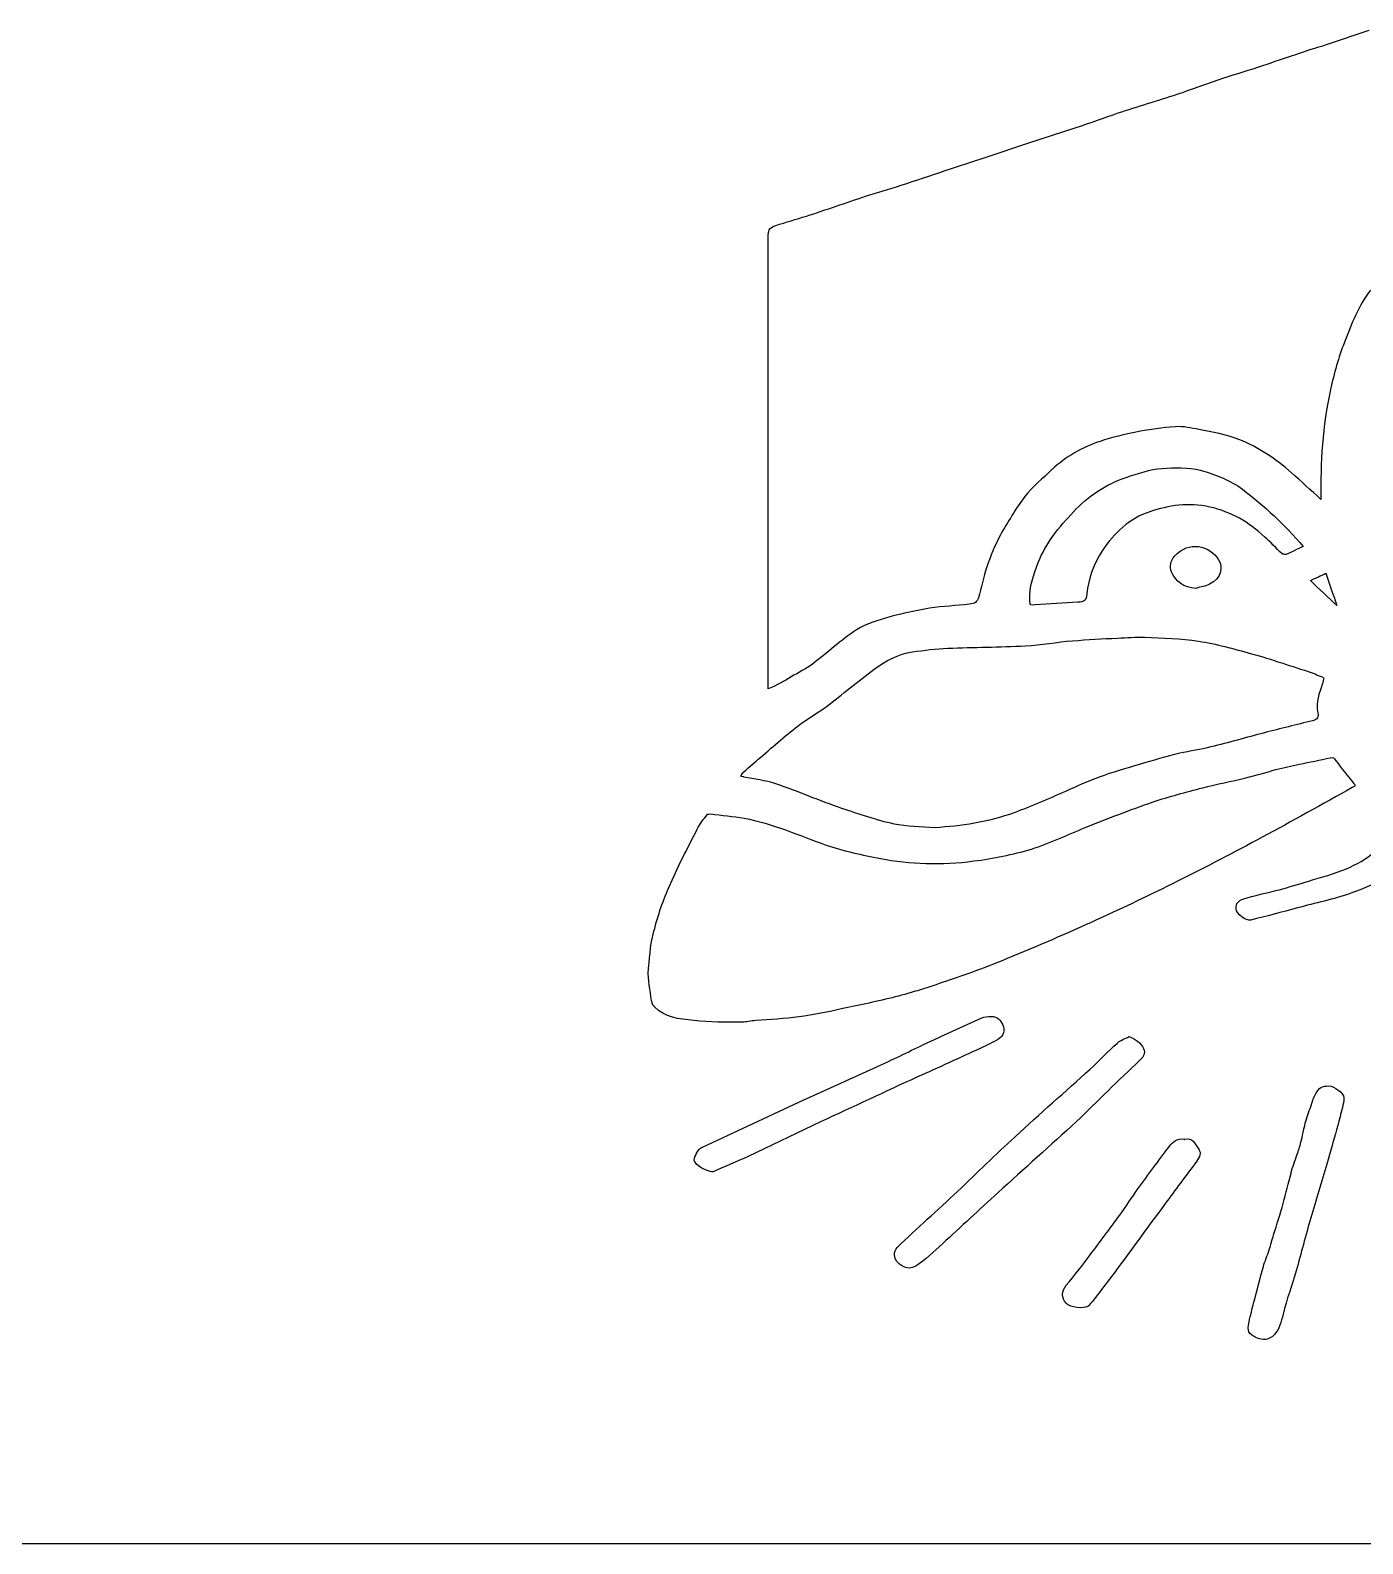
# Model space of a CAD drawing. Header units: millimetres. Extents: x -118 to 119, y -70 to 71.
# Drawn here: x -28.28 to -1.54, y -69.88 to -39.49 of the extents above; entities that cross this region are included whole.
import ezdxf

# ---------------------------------------------------------------- set-up
doc = ezdxf.new("R2010")
doc.units = ezdxf.units.MM
doc.layers.add('CUTOUTS', color=1, linetype='CONTINUOUS')
doc.layers.add('PERIMETER', color=5, linetype='CONTINUOUS')

msp = doc.modelspace()

# ---------------------------------------------------------------- linework, layer by layer
at = {"layer": 'CUTOUTS'}
for p, q in [((-2.265, -39.78), (-1.407, -39.494)), ((-8.241, -41.756), (-7.289, -41.447)), ((-9.099, -42.042), (-8.241, -41.756)), ((-13.47, -52.716), (-13.47, -43.606)), ((-14.793, -61.916), (-12.959, -61.059)), ((-12.422, -61.412), (-13.874, -62.103)), ((-2.186, -62), (-2.257, -62.261))]:
    msp.add_line(p, q, dxfattribs=at)
for points, knots in [([(-2.883, -39.978), (-2.883, -39.978), (-2.883, -39.978), (-2.883, -39.978), (-2.678, -39.907), (-2.472, -39.844), (-2.265, -39.78), (-2.265, -39.78), (-2.265, -39.78), (-2.265, -39.78)], [-1.000849, -1.000849, -1.000849, -1.000849, -1, -1, -1, 0, 0, 0, 0.000898, 0.000898, 0.000898, 0.000898]), ([(-3.543, -40.201), (-3.319, -40.129), (-3.105, -40.049), (-2.884, -39.978), (-2.884, -39.978), (-2.884, -39.978), (-2.883, -39.978)], [-1, -1, -1, -1, 0, 0, 0, 0.000794, 0.000794, 0.000794, 0.000794]), ([(-5.265, -40.78), (-5.265, -40.78), (-5.265, -40.78), (-5.265, -40.78), (-4.953, -40.676), (-4.652, -40.557), (-4.344, -40.455)], [-1.000157, -1.000157, -1.000157, -1.000157, -1, -1, -1, 0, 0, 0, 0]), ([(-6.447, -41.153), (-6.059, -41.026), (-5.655, -40.907), (-5.265, -40.78), (-5.265, -40.78), (-5.265, -40.78), (-5.265, -40.78)], [-0.9994004, -0.9994004, -0.9994004, -0.9994004, 0, 0, 0, 0.000125, 0.000125, 0.000125, 0.000125]), ([(-7.289, -41.447), (-7.289, -41.447), (-7.289, -41.447), (-7.289, -41.447), (-7.002, -41.351), (-6.724, -41.248), (-6.447, -41.153)], [-1.000208, -1.000208, -1.000208, -1.000208, -1, -1, -1, 0, 0, 0, 0]), ([(-9.917, -42.312), (-9.646, -42.225), (-9.368, -42.129), (-9.099, -42.042), (-9.099, -42.042), (-9.099, -42.042), (-9.099, -42.042)], [-1, -1, -1, -1, 0, 0, 0, 0.00026, 0.00026, 0.00026, 0.00026]), ([(-12.703, -43.225), (-12.703, -43.225), (-12.703, -43.225), (-12.703, -43.225), (-12.305, -43.098), (-11.916, -42.955), (-11.52, -42.828), (-11.52, -42.828), (-11.52, -42.828), (-11.52, -42.828)], [-1.000224, -1.000224, -1.000224, -1.000224, -1, -1, -1, 0, 0, 0, 0.000241, 0.000241, 0.000241, 0.000241]), ([(-11.52, -42.828), (-11.52, -42.828), (-11.52, -42.828), (-11.52, -42.828), (-11.283, -42.749), (-11.045, -42.686), (-10.805, -42.606)], [-1.0004, -1.0004, -1.0004, -1.0004, -1, -1, -1, 0, 0, 0, 0]), ([(-13.321, -43.415), (-13.117, -43.344), (-12.911, -43.289), (-12.703, -43.225), (-12.703, -43.225), (-12.703, -43.225), (-12.703, -43.225)], [-1, -1, -1, -1, 0, 0, 0, 0.000433, 0.000433, 0.000433, 0.000433]), ([(-1.383, -44.711), (-1.627, -45.028), (-1.763, -45.398), (-1.906, -45.754), (-1.906, -45.754), (-1.906, -45.755), (-1.906, -45.755)], [-0.999758, -0.999758, -0.999758, -0.999758, 0, 0, 0, 0.000289, 0.000289, 0.000289, 0.000289]), ([(-1.906, -45.755), (-1.906, -45.755), (-1.906, -45.755), (-1.906, -45.755), (-2.026, -46.067), (-2.114, -46.379), (-2.186, -46.707), (-2.186, -46.707), (-2.186, -46.707), (-2.186, -46.707)], [-1.000335, -1.000335, -1.000335, -1.000335, -1, -1, -1, 0, 0, 0, 0.000106, 0.000106, 0.000106, 0.000106]), ([(-2.186, -46.707), (-2.186, -46.707), (-2.186, -46.707), (-2.186, -46.707), (-2.344, -47.441), (-2.393, -48.174), (-2.378, -48.913)], [-1.000047, -1.000047, -1.000047, -1.000047, -1, -1, -1, -0.0124832, -0.0124832, -0.0124832, -0.0124832]), ([(-6.06, -47.557), (-6.316, -47.605), (-6.564, -47.669), (-6.812, -47.749), (-6.812, -47.749), (-6.812, -47.749), (-6.812, -47.749)], [-0.9996266, -0.9996266, -0.9996266, -0.9996266, 0, 0, 0, 0.0003129, 0.0003129, 0.0003129, 0.0003129]), ([(-5.299, -47.453), (-5.299, -47.453), (-5.299, -47.453), (-5.3, -47.453), (-5.557, -47.469), (-5.813, -47.51), (-6.06, -47.557)], [-1.000322, -1.000322, -1.000322, -1.000322, -1, -1, -1, 0, 0, 0, 0]), ([(-4.826, -47.51), (-4.977, -47.478), (-5.139, -47.445), (-5.299, -47.453), (-5.299, -47.453), (-5.299, -47.453), (-5.299, -47.453)], [-1, -1, -1, -1, 0, 0, 0, 0.000542, 0.000542, 0.000542, 0.000542]), ([(-6.812, -47.749), (-6.812, -47.749), (-6.812, -47.749), (-6.812, -47.75), (-7.176, -47.871), (-7.5, -48.057), (-7.775, -48.316), (-7.776, -48.316), (-7.776, -48.316), (-7.776, -48.316)], [-1.000215, -1.000215, -1.000215, -1.000215, -1, -1, -1, 0, 0, 0, 0.000182, 0.000182, 0.000182, 0.000182]), ([(-7.776, -48.316), (-7.776, -48.316), (-7.776, -48.316), (-7.776, -48.316), (-7.956, -48.489), (-8.164, -48.648), (-8.321, -48.854), (-8.321, -48.854), (-8.321, -48.854), (-8.321, -48.854)], [-1.000266, -1.000266, -1.000266, -1.000266, -1, -1, -1, 0, 0, 0, 0.000386, 0.000386, 0.000386, 0.000386]), ([(-8.321, -48.854), (-8.321, -48.854), (-8.321, -48.855), (-8.321, -48.855), (-8.506, -49.103), (-8.665, -49.367), (-8.817, -49.638), (-8.817, -49.638), (-8.817, -49.638), (-8.817, -49.639)], [-1.000314, -1.000314, -1.000314, -1.000314, -1, -1, -1, 0, 0, 0, 0.000811, 0.000811, 0.000811, 0.000811]), ([(-5.812, -49.162), (-6.222, -49.294), (-6.533, -49.589), (-6.767, -49.944), (-6.767, -49.944), (-6.767, -49.944), (-6.767, -49.944)], [-1, -1, -1, -1, 0, 0, 0, 0.00004, 0.00004, 0.00004, 0.00004]), ([(-8.817, -49.639), (-8.817, -49.639), (-8.817, -49.639), (-8.817, -49.639), (-8.922, -49.84), (-9.01, -50.049), (-9.082, -50.266)], [-1.001121, -1.001121, -1.001121, -1.001121, -1, -1, -1, 0, 0, 0, 0]), ([(-5.314, -50.052), (-5.041, -49.735), (-4.608, -49.834), (-4.434, -50.125), (-4.434, -50.125), (-4.434, -50.125), (-4.434, -50.125)], [-1, -1, -1, -1, 0, 0, 0, 0.000818, 0.000818, 0.000818, 0.000818]), ([(-6.767, -49.944), (-6.767, -49.944), (-6.767, -49.944), (-6.767, -49.944), (-6.938, -50.205), (-7.044, -50.498), (-7.077, -50.808)], [-1.000055, -1.000055, -1.000055, -1.000055, -1, -1, -1, 0, 0, 0, 0]), ([(-4.434, -50.125), (-4.33, -50.292), (-4.387, -50.501), (-4.613, -50.618), (-4.613, -50.618), (-4.613, -50.618), (-4.613, -50.618)], [-1, -1, -1, -1, 0, 0, 0, 0.000689, 0.000689, 0.000689, 0.000689]), ([(-4.613, -50.618), (-4.614, -50.618), (-4.614, -50.618), (-4.614, -50.618), (-4.685, -50.657), (-4.789, -50.667), (-4.89, -50.699)], [-1.0019172, -1.0019172, -1.0019172, -1.0019172, -1, -1, -1, -0.0305259, -0.0305259, -0.0305259, -0.0305259]), ([(-9.431, -51.018), (-9.698, -51.049), (-9.968, -51.057), (-10.233, -51.097), (-10.233, -51.097), (-10.234, -51.097), (-10.234, -51.097)], [-0.9985207, -0.9985207, -0.9985207, -0.9985207, 0, 0, 0, 0.0007643, 0.0007643, 0.0007643, 0.0007643]), ([(-9.312, -50.98), (-9.312, -50.98), (-9.312, -50.98), (-9.312, -50.981), (-9.337, -51), (-9.383, -51.01), (-9.431, -51.018)], [-1.0051223, -1.0051223, -1.0051223, -1.0051223, -1, -1, -1, -0.0082026, -0.0082026, -0.0082026, -0.0082026]), ([(-9.249, -50.892), (-9.262, -50.923), (-9.293, -50.966), (-9.311, -50.98), (-9.311, -50.98), (-9.311, -50.98), (-9.312, -50.98)], [-0.9728362, -0.9728362, -0.9728362, -0.9728362, 0, 0, 0, 0.0065599, 0.0065599, 0.0065599, 0.0065599]), ([(-8.111, -51.033), (-8.215, -51.04), (-8.212, -51.053), (-8.222, -50.955), (-8.222, -50.95), (-8.223, -50.944), (-8.223, -50.937)], [-0.9971727, -0.9971727, -0.9971727, -0.9971727, -0.0548621, -0.0548621, -0.0548621, -0.0009858, -0.0009858, -0.0009858, -0.0009858]), ([(-7.26, -50.978), (-7.26, -50.978), (-7.26, -50.978), (-7.26, -50.978), (-7.546, -50.993), (-7.832, -51.009), (-8.111, -51.033)], [-1.000085, -1.000085, -1.000085, -1.000085, -1, -1, -1, 0, 0, 0, 0]), ([(-7.077, -50.808), (-7.091, -50.946), (-7.12, -50.97), (-7.26, -50.978), (-7.26, -50.978), (-7.26, -50.978), (-7.26, -50.978)], [-1, -1, -1, -1, 0, 0, 0, 0.000161, 0.000161, 0.000161, 0.000161]), ([(-11.033, -51.273), (-11.033, -51.273), (-11.033, -51.273), (-11.033, -51.273), (-11.255, -51.336), (-11.498, -51.4), (-11.698, -51.534)], [-1.000434, -1.000434, -1.000434, -1.000434, -1, -1, -1, 0, 0, 0, 0]), ([(-10.234, -51.097), (-10.234, -51.097), (-10.234, -51.097), (-10.234, -51.097), (-10.505, -51.145), (-10.769, -51.201), (-11.033, -51.273), (-11.033, -51.273), (-11.033, -51.273), (-11.033, -51.273)], [-1.000739, -1.000739, -1.000739, -1.000739, -1, -1, -1, 0, 0, 0, 0.00037, 0.00037, 0.00037, 0.00037]), ([(-11.698, -51.534), (-12.013, -51.735), (-12.291, -51.998), (-12.581, -52.218), (-12.582, -52.218), (-12.582, -52.218), (-12.582, -52.218)], [-0.9991997, -0.9991997, -0.9991997, -0.9991997, 0, 0, 0, 0.0001139, 0.0001139, 0.0001139, 0.0001139]), ([(-10.575, -51.974), (-10.338, -51.942), (-10.101, -51.911), (-9.867, -51.903), (-9.867, -51.903), (-9.867, -51.903), (-9.866, -51.903)], [-0.9990127, -0.9990127, -0.9990127, -0.9990127, 0, 0, 0, 0.0004232, 0.0004232, 0.0004232, 0.0004232]), ([(-9.866, -51.903), (-9.866, -51.903), (-9.866, -51.903), (-9.866, -51.903), (-9.344, -51.879), (-8.828, -51.879), (-8.31, -51.855), (-8.31, -51.855), (-8.31, -51.855), (-8.31, -51.855)], [-1.000192, -1.000192, -1.000192, -1.000192, -1, -1, -1, 0, 0, 0, 0.000062, 0.000062, 0.000062, 0.000062]), ([(-8.31, -51.855), (-8.31, -51.855), (-8.31, -51.855), (-8.31, -51.855), (-7.988, -51.839), (-7.678, -51.776), (-7.364, -51.752), (-7.364, -51.752), (-7.364, -51.752), (-7.364, -51.752)], [-1.000101, -1.000101, -1.000101, -1.000101, -1, -1, -1, 0, 0, 0, 0.000103, 0.000103, 0.000103, 0.000103]), ([(-7.364, -51.752), (-7.364, -51.752), (-7.364, -51.752), (-7.364, -51.752), (-7.063, -51.728), (-6.762, -51.712), (-6.461, -51.697)], [-1.000108, -1.000108, -1.000108, -1.000108, -1, -1, -1, 0, 0, 0, 0]), ([(-4.836, -51.76), (-4.482, -51.815), (-4.127, -51.909), (-3.77, -52.012), (-3.77, -52.012), (-3.77, -52.012), (-3.77, -52.012)], [-1, -1, -1, -1, 0, 0, 0, 0.000299, 0.000299, 0.000299, 0.000299]), ([(-12.582, -52.218), (-12.582, -52.218), (-12.582, -52.218), (-12.582, -52.218), (-12.711, -52.317), (-12.86, -52.388), (-13.013, -52.476), (-13.013, -52.477), (-13.013, -52.477), (-13.013, -52.477)], [-1.000247, -1.000247, -1.000247, -1.000247, -1, -1, -1, 0, 0, 0, 0.000747, 0.000747, 0.000747, 0.000747]), ([(-3.77, -52.012), (-3.77, -52.012), (-3.77, -52.012), (-3.77, -52.012), (-3.367, -52.123), (-2.963, -52.265), (-2.557, -52.393)], [-1.000264, -1.000264, -1.000264, -1.000264, -1, -1, -1, 0, 0, 0, 0]), ([(-13.013, -52.477), (-13.013, -52.477), (-13.013, -52.477), (-13.014, -52.477), (-13.154, -52.561), (-13.298, -52.644), (-13.47, -52.716)], [-1.0007031, -1.0007031, -1.0007031, -1.0007031, -1, -1, -1, -0.1143967, -0.1143967, -0.1143967, -0.1143967]), ([(-12.307, -53.076), (-12.307, -53.076), (-12.307, -53.076), (-12.307, -53.076), (-11.98, -52.828), (-11.67, -52.566), (-11.346, -52.322)], [-1.000222, -1.000222, -1.000222, -1.000222, -1, -1, -1, 0, 0, 0, 0]), ([(-2.557, -52.393), (-2.516, -52.407), (-2.478, -52.429), (-2.434, -52.447), (-2.433, -52.447), (-2.433, -52.447), (-2.433, -52.447)], [-0.993208, -0.993208, -0.993208, -0.993208, 0, 0, 0, 0.0061862, 0.0061862, 0.0061862, 0.0061862]), ([(-2.433, -52.447), (-2.433, -52.448), (-2.432, -52.448), (-2.432, -52.448), (-2.329, -52.485), (-2.323, -52.487), (-2.322, -52.509), (-2.322, -52.523), (-2.333, -52.565), (-2.352, -52.632)], [-1.0014231, -1.0014231, -1.0014231, -1.0014231, -1, -1, -1, -0.3988186, -0.3988186, -0.3988186, -0.0020858, -0.0020858, -0.0020858, -0.0020858]), ([(-2.352, -52.632), (-2.406, -52.795), (-2.492, -52.981), (-2.44, -53.198), (-2.44, -53.198), (-2.44, -53.198), (-2.44, -53.198)], [-0.9979116, -0.9979116, -0.9979116, -0.9979116, 0, 0, 0, 0.0003852, 0.0003852, 0.0003852, 0.0003852]), ([(-12.87, -53.457), (-12.691, -53.324), (-12.493, -53.213), (-12.307, -53.076), (-12.307, -53.076), (-12.307, -53.076), (-12.307, -53.076)], [-0.9992327, -0.9992327, -0.9992327, -0.9992327, 0, 0, 0, 0.0003995, 0.0003995, 0.0003995, 0.0003995]), ([(-2.546, -53.36), (-2.873, -53.432), (-3.19, -53.519), (-3.514, -53.598), (-3.515, -53.598), (-3.515, -53.598), (-3.515, -53.598)], [-0.9992486, -0.9992486, -0.9992486, -0.9992486, 0, 0, 0, 0.0005317, 0.0005317, 0.0005317, 0.0005317]), ([(-2.44, -53.198), (-2.44, -53.198), (-2.44, -53.199), (-2.44, -53.199), (-2.421, -53.273), (-2.44, -53.333), (-2.546, -53.36)], [-1.0008008, -1.0008008, -1.0008008, -1.0008008, -1, -1, -1, -0.0020964, -0.0020964, -0.0020964, -0.0020964]), ([(-3.515, -53.598), (-3.515, -53.598), (-3.515, -53.599), (-3.515, -53.599), (-3.873, -53.694), (-4.23, -53.797), (-4.586, -53.884), (-4.586, -53.884), (-4.586, -53.884), (-4.587, -53.884)], [-1.000482, -1.000482, -1.000482, -1.000482, -1, -1, -1, 0, 0, 0, 0.000527, 0.000527, 0.000527, 0.000527]), ([(-5.213, -54.011), (-5.213, -54.011), (-5.213, -54.011), (-5.213, -54.011), (-5.485, -54.075), (-5.747, -54.155), (-6.017, -54.234)], [-1.000129, -1.000129, -1.000129, -1.000129, -1, -1, -1, 0, 0, 0, 0]), ([(-4.587, -53.884), (-4.587, -53.884), (-4.587, -53.884), (-4.587, -53.884), (-4.789, -53.939), (-5.002, -53.962), (-5.212, -54.011), (-5.212, -54.011), (-5.212, -54.011), (-5.213, -54.011)], [-1.000907, -1.000907, -1.000907, -1.000907, -1, -1, -1, 0, 0, 0, 0.000169, 0.000169, 0.000169, 0.000169]), ([(-2.19, -54.101), (-2.124, -54.088), (-2.119, -54.094), (-2.076, -54.159), (-2.076, -54.159), (-2.076, -54.159), (-2.076, -54.159)], [-0.996552, -0.996552, -0.996552, -0.996552, 0, 0, 0, 0.0011688, 0.0011688, 0.0011688, 0.0011688]), ([(-2.076, -54.159), (-2.076, -54.159), (-2.075, -54.159), (-2.075, -54.159), (-1.97, -54.313), (-1.85, -54.457), (-1.731, -54.6), (-1.731, -54.6), (-1.731, -54.6), (-1.731, -54.6)], [-1.000549, -1.000549, -1.000549, -1.000549, -1, -1, -1, 0, 0, 0, 0.001707, 0.001707, 0.001707, 0.001707]), ([(-13.964, -54.486), (-13.965, -54.486), (-13.965, -54.486), (-13.966, -54.486), (-14.004, -54.481), (-14.017, -54.471), (-14.018, -54.469)], [-1.0035085, -1.0035085, -1.0035085, -1.0035085, -1, -1, -1, -0.6243703, -0.6243703, -0.6243703, -0.6243703]), ([(-13.322, -54.623), (-13.322, -54.623), (-13.322, -54.623), (-13.322, -54.623), (-13.534, -54.558), (-13.75, -54.526), (-13.963, -54.487), (-13.963, -54.487), (-13.964, -54.487), (-13.964, -54.486)], [-1.001104, -1.001104, -1.001104, -1.001104, -1, -1, -1, 0, 0, 0, 0.001934, 0.001934, 0.001934, 0.001934]), ([(-11.995, -55.116), (-11.995, -55.116), (-11.995, -55.116), (-11.995, -55.116), (-12.437, -54.966), (-12.874, -54.775), (-13.321, -54.623), (-13.321, -54.623), (-13.322, -54.623), (-13.322, -54.623)], [-1.000026, -1.000026, -1.000026, -1.000026, -1, -1, -1, 0, 0, 0, 0.000508, 0.000508, 0.000508, 0.000508]), ([(-6.829, -54.489), (-7.064, -54.57), (-7.279, -54.681), (-7.506, -54.775), (-7.506, -54.776), (-7.507, -54.776), (-7.507, -54.776)], [-1, -1, -1, -1, 0, 0, 0, 0.000794, 0.000794, 0.000794, 0.000794]), ([(-4.752, -54.703), (-4.751, -54.703), (-4.751, -54.703), (-4.751, -54.703), (-4.469, -54.625), (-4.176, -54.577), (-3.887, -54.505)], [-1.000416, -1.000416, -1.000416, -1.000416, -1, -1, -1, 0, 0, 0, 0]), ([(-1.731, -54.6), (-1.73, -54.601), (-1.73, -54.601), (-1.73, -54.601), (-1.671, -54.666), (-1.689, -54.665), (-1.749, -54.699)], [-1.002972, -1.002972, -1.002972, -1.002972, -1, -1, -1, 0, 0, 0, 0]), ([(-7.507, -54.776), (-7.507, -54.776), (-7.507, -54.776), (-7.507, -54.776), (-7.849, -54.927), (-8.189, -55.077), (-8.536, -55.203), (-8.536, -55.203), (-8.536, -55.203), (-8.536, -55.203)], [-1.00053, -1.00053, -1.00053, -1.00053, -1, -1, -1, 0, 0, 0, 0.000224, 0.000224, 0.000224, 0.000224]), ([(-7.111, -55.503), (-7.111, -55.503), (-7.111, -55.503), (-7.111, -55.503), (-6.659, -55.321), (-6.208, -55.146), (-5.748, -54.988)], [-1.000052, -1.000052, -1.000052, -1.000052, -1, -1, -1, 0, 0, 0, 0]), ([(-5.748, -54.988), (-5.426, -54.878), (-5.085, -54.791), (-4.752, -54.703), (-4.752, -54.703), (-4.752, -54.703), (-4.752, -54.703)], [-0.999853, -0.999853, -0.999853, -0.999853, 0, 0, 0, 0.000358, 0.000358, 0.000358, 0.000358]), ([(-14.896, -55.535), (-14.896, -55.535), (-14.896, -55.535), (-14.896, -55.535), (-14.843, -55.429), (-14.766, -55.329), (-14.688, -55.235)], [-1.000545, -1.000545, -1.000545, -1.000545, -1, -1, -1, -0.000217, -0.000217, -0.000217, -0.000217]), ([(-14.626, -55.229), (-14.404, -55.253), (-14.176, -55.276), (-13.957, -55.315), (-13.957, -55.315), (-13.957, -55.315), (-13.957, -55.315)], [-0.996012, -0.996012, -0.996012, -0.996012, 0, 0, 0, 0.0000175, 0.0000175, 0.0000175, 0.0000175]), ([(-10.945, -55.432), (-11.299, -55.353), (-11.646, -55.235), (-11.995, -55.116), (-11.995, -55.116), (-11.995, -55.116), (-11.995, -55.116)], [-1, -1, -1, -1, 0, 0, 0, 0.000033, 0.000033, 0.000033, 0.000033]), ([(-8.536, -55.203), (-8.536, -55.203), (-8.537, -55.203), (-8.537, -55.203), (-8.787, -55.297), (-9.062, -55.368), (-9.329, -55.415), (-9.33, -55.415), (-9.33, -55.415), (-9.33, -55.415)], [-1.000307, -1.000307, -1.000307, -1.000307, -1, -1, -1, 0, 0, 0, 0.000863, 0.000863, 0.000863, 0.000863]), ([(-15.466, -56.707), (-15.466, -56.707), (-15.466, -56.706), (-15.466, -56.706), (-15.3, -56.312), (-15.095, -55.924), (-14.896, -55.535), (-14.896, -55.535), (-14.896, -55.535), (-14.896, -55.535)], [-1.000446, -1.000446, -1.000446, -1.000446, -1, -1, -1, 0, 0, 0, 0.000155, 0.000155, 0.000155, 0.000155]), ([(-13.957, -55.315), (-13.957, -55.315), (-13.957, -55.315), (-13.957, -55.315), (-13.386, -55.417), (-12.857, -55.662), (-12.306, -55.853), (-12.306, -55.853), (-12.306, -55.853), (-12.306, -55.853)], [-1.000007, -1.000007, -1.000007, -1.000007, -1, -1, -1, 0, 0, 0, 0.000089, 0.000089, 0.000089, 0.000089]), ([(-9.33, -55.415), (-9.33, -55.416), (-9.331, -55.416), (-9.331, -55.416), (-9.593, -55.47), (-9.867, -55.478), (-10.116, -55.51)], [-1.0008581, -1.0008581, -1.0008581, -1.0008581, -1, -1, -1, -0.0068854, -0.0068854, -0.0068854, -0.0068854]), ([(-8.187, -55.933), (-8.187, -55.933), (-8.187, -55.933), (-8.187, -55.933), (-7.816, -55.82), (-7.466, -55.645), (-7.111, -55.503), (-7.111, -55.503), (-7.111, -55.503), (-7.111, -55.503)], [-1.00013, -1.00013, -1.00013, -1.00013, -1, -1, -1, 0, 0, 0, 0.000065, 0.000065, 0.000065, 0.000065]), ([(-12.306, -55.853), (-12.306, -55.853), (-12.306, -55.853), (-12.306, -55.853), (-11.953, -55.974), (-11.585, -56.053), (-11.219, -56.125), (-11.219, -56.125), (-11.219, -56.125), (-11.219, -56.125)], [-1.00014, -1.00014, -1.00014, -1.00014, -1, -1, -1, 0, 0, 0, 0.00014, 0.00014, 0.00014, 0.00014]), ([(-11.219, -56.125), (-11.219, -56.125), (-11.219, -56.125), (-11.219, -56.125), (-10.923, -56.181), (-10.611, -56.213), (-10.306, -56.221), (-10.306, -56.221), (-10.306, -56.221), (-10.306, -56.221)], [-1.000174, -1.000174, -1.000174, -1.000174, -1, -1, -1, 0, 0, 0, 0.000036, 0.000036, 0.000036, 0.000036]), ([(-10.306, -56.221), (-10.306, -56.221), (-10.306, -56.221), (-10.306, -56.221), (-9.987, -56.229), (-9.667, -56.221), (-9.346, -56.173)], [-1.0000346, -1.0000346, -1.0000346, -1.0000346, -1, -1, -1, -0.0006943, -0.0006943, -0.0006943, -0.0006943]), ([(-9.346, -56.173), (-8.954, -56.125), (-8.563, -56.045), (-8.187, -55.933), (-8.187, -55.933), (-8.187, -55.933), (-8.187, -55.933)], [-0.9994295, -0.9994295, -0.9994295, -0.9994295, 0, 0, 0, 0.0001271, 0.0001271, 0.0001271, 0.0001271]), ([(-1.863, -56.328), (-1.863, -56.328), (-1.863, -56.328), (-1.862, -56.328), (-1.672, -56.24), (-1.459, -56.144), (-1.307, -55.983)], [-1.0013, -1.0013, -1.0013, -1.0013, -1, -1, -1, 0, 0, 0, 0]), ([(-2.622, -56.576), (-2.37, -56.497), (-2.115, -56.433), (-1.864, -56.328), (-1.864, -56.328), (-1.863, -56.328), (-1.863, -56.328)], [-0.99957, -0.99957, -0.99957, -0.99957, 0, 0, 0, 0.001021, 0.001021, 0.001021, 0.001021]), ([(-15.781, -57.644), (-15.781, -57.644), (-15.781, -57.644), (-15.781, -57.644), (-15.702, -57.328), (-15.6, -57.005), (-15.466, -56.707), (-15.466, -56.707), (-15.466, -56.707), (-15.466, -56.707)], [-1.000193, -1.000193, -1.000193, -1.000193, -1, -1, -1, 0, 0, 0, 0.000581, 0.000581, 0.000581, 0.000581]), ([(-5.255, -56.579), (-5.795, -56.848), (-6.334, -57.11), (-6.881, -57.356), (-6.881, -57.356), (-6.881, -57.356), (-6.881, -57.356)], [-1, -1, -1, -1, 0, 0, 0, 0.000047, 0.000047, 0.000047, 0.000047]), ([(-3.947, -56.941), (-3.713, -56.863), (-3.468, -56.815), (-3.22, -56.751), (-3.22, -56.751), (-3.22, -56.751), (-3.22, -56.751)], [-1, -1, -1, -1, 0, 0, 0, 0.000671, 0.000671, 0.000671, 0.000671]), ([(-3.22, -56.751), (-3.22, -56.751), (-3.219, -56.751), (-3.219, -56.751), (-3.021, -56.695), (-2.822, -56.64), (-2.622, -56.576)], [-1.000827, -1.000827, -1.000827, -1.000827, -1, -1, -1, 0, 0, 0, 0]), ([(-1.78, -56.822), (-2.126, -56.94), (-2.49, -57.019), (-2.849, -57.115), (-2.849, -57.115), (-2.849, -57.115), (-2.849, -57.115)], [-1, -1, -1, -1, 0, 0, 0, 0.000175, 0.000175, 0.000175, 0.000175]), ([(-4.08, -57.128), (-4.08, -57.127), (-4.08, -57.126), (-4.08, -57.125), (-4.093, -57.023), (-4.027, -56.968), (-3.947, -56.941)], [-1.008106, -1.008106, -1.008106, -1.008106, -1, -1, -1, 0, 0, 0, 0]), ([(-2.849, -57.115), (-2.849, -57.115), (-2.849, -57.115), (-2.849, -57.115), (-3.166, -57.202), (-3.475, -57.281), (-3.785, -57.361), (-3.785, -57.361), (-3.785, -57.361), (-3.785, -57.361)], [-1.000197, -1.000197, -1.000197, -1.000197, -1, -1, -1, 0, 0, 0, 0.00052, 0.00052, 0.00052, 0.00052]), ([(-6.881, -57.356), (-6.881, -57.356), (-6.881, -57.356), (-6.881, -57.356), (-7.476, -57.626), (-8.07, -57.887), (-8.673, -58.133), (-8.673, -58.133), (-8.673, -58.133), (-8.673, -58.133)], [-1.000043, -1.000043, -1.000043, -1.000043, -1, -1, -1, 0, 0, 0, 0.000166, 0.000166, 0.000166, 0.000166]), ([(-3.785, -57.361), (-3.786, -57.361), (-3.786, -57.361), (-3.786, -57.361), (-3.881, -57.388), (-4.08, -57.235), (-4.08, -57.131), (-4.08, -57.13), (-4.08, -57.129), (-4.08, -57.128)], [-1.001121, -1.001121, -1.001121, -1.001121, -1, -1, -1, 0, 0, 0, 0.00688, 0.00688, 0.00688, 0.00688]), ([(-15.882, -58.434), (-15.851, -58.14), (-15.842, -57.881), (-15.781, -57.644), (-15.781, -57.644), (-15.781, -57.644), (-15.781, -57.644)], [-0.9947929, -0.9947929, -0.9947929, -0.9947929, 0, 0, 0, 0.0002483, 0.0002483, 0.0002483, 0.0002483]), ([(-8.673, -58.133), (-8.673, -58.133), (-8.673, -58.133), (-8.673, -58.133), (-9.084, -58.307), (-9.496, -58.449), (-9.916, -58.592), (-9.916, -58.592), (-9.917, -58.592), (-9.917, -58.592)], [-1.000241, -1.000241, -1.000241, -1.000241, -1, -1, -1, 0, 0, 0, 0.000293, 0.000293, 0.000293, 0.000293]), ([(-9.917, -58.592), (-9.917, -58.592), (-9.917, -58.592), (-9.917, -58.592), (-10.249, -58.711), (-10.581, -58.814), (-10.921, -58.901)], [-1.000368, -1.000368, -1.000368, -1.000368, -1, -1, -1, 0, 0, 0, 0]), ([(-10.921, -58.901), (-11.269, -58.988), (-11.625, -59.067), (-11.974, -59.138), (-11.974, -59.138), (-11.974, -59.138), (-11.974, -59.138)], [-0.999746, -0.999746, -0.999746, -0.999746, 0, 0, 0, 0.000261, 0.000261, 0.000261, 0.000261]), ([(-15.757, -59.093), (-15.759, -59.092), (-15.76, -59.091), (-15.762, -59.09), (-15.772, -59.083), (-15.793, -59.057), (-15.797, -59.047)], [-1.0678212, -1.0678212, -1.0678212, -1.0678212, -1, -1, -1, -0.0782167, -0.0782167, -0.0782167, -0.0782167]), ([(-14.967, -59.376), (-14.967, -59.376), (-14.967, -59.376), (-14.967, -59.376), (-15.262, -59.344), (-15.545, -59.32), (-15.753, -59.098), (-15.755, -59.096), (-15.756, -59.095), (-15.757, -59.093)], [-1.000385, -1.000385, -1.000385, -1.000385, -1, -1, -1, 0, 0, 0, 0.005959, 0.005959, 0.005959, 0.005959]), ([(-11.974, -59.138), (-11.974, -59.138), (-11.974, -59.138), (-11.975, -59.138), (-12.268, -59.202), (-12.561, -59.265), (-12.859, -59.304), (-12.86, -59.304), (-12.86, -59.304), (-12.86, -59.304)], [-1.00031, -1.00031, -1.00031, -1.00031, -1, -1, -1, 0, 0, 0, 0.000197, 0.000197, 0.000197, 0.000197]), ([(-13.996, -59.407), (-14.322, -59.407), (-14.646, -59.415), (-14.966, -59.376), (-14.966, -59.376), (-14.966, -59.376), (-14.967, -59.376)], [-1, -1, -1, -1, 0, 0, 0, 0.000347, 0.000347, 0.000347, 0.000347]), ([(-12.86, -59.304), (-12.86, -59.304), (-12.86, -59.304), (-12.86, -59.304), (-13.142, -59.344), (-13.435, -59.352), (-13.722, -59.376)], [-1.000207, -1.000207, -1.000207, -1.000207, -1, -1, -1, 0, 0, 0, 0]), ([(-8.994, -59.293), (-8.871, -59.301), (-8.805, -59.363), (-8.763, -59.461), (-8.763, -59.461), (-8.763, -59.461), (-8.763, -59.461)], [-0.9885977, -0.9885977, -0.9885977, -0.9885977, 0, 0, 0, 0.0005172, 0.0005172, 0.0005172, 0.0005172]), ([(-8.763, -59.461), (-8.763, -59.461), (-8.763, -59.461), (-8.763, -59.461), (-8.717, -59.567), (-8.752, -59.69), (-8.838, -59.739), (-8.838, -59.739), (-8.839, -59.74), (-8.839, -59.74)], [-1.000451, -1.000451, -1.000451, -1.000451, -1, -1, -1, 0, 0, 0, 0.004485, 0.004485, 0.004485, 0.004485]), ([(-8.839, -59.74), (-8.84, -59.74), (-8.84, -59.741), (-8.84, -59.741), (-8.954, -59.816), (-9.086, -59.871), (-9.215, -59.936)], [-1.004011, -1.004011, -1.004011, -1.004011, -1, -1, -1, -0.002226, -0.002226, -0.002226, -0.002226]), ([(-7.009, -60.351), (-7.008, -60.351), (-7.008, -60.351), (-7.008, -60.351), (-6.824, -60.175), (-6.65, -59.993), (-6.462, -59.828), (-6.462, -59.828), (-6.461, -59.827), (-6.461, -59.827)], [-1.000915, -1.000915, -1.000915, -1.000915, -1, -1, -1, 0, 0, 0, 0.002192, 0.002192, 0.002192, 0.002192]), ([(-6.461, -59.827), (-6.46, -59.827), (-6.46, -59.826), (-6.46, -59.826), (-6.405, -59.771), (-6.316, -59.746), (-6.226, -59.7)], [-1.0054932, -1.0054932, -1.0054932, -1.0054932, -1, -1, -1, -0.0586978, -0.0586978, -0.0586978, -0.0586978]), ([(-9.215, -59.936), (-9.636, -60.126), (-10.056, -60.325), (-10.476, -60.507), (-10.476, -60.507), (-10.476, -60.507), (-10.476, -60.507)], [-0.9993098, -0.9993098, -0.9993098, -0.9993098, 0, 0, 0, 0.0004455, 0.0004455, 0.0004455, 0.0004455]), ([(-5.938, -59.937), (-5.898, -60.036), (-5.934, -60.102), (-6.013, -60.174), (-6.013, -60.174), (-6.013, -60.174), (-6.013, -60.175)], [-0.9975177, -0.9975177, -0.9975177, -0.9975177, 0, 0, 0, 0.0013435, 0.0013435, 0.0013435, 0.0013435]), ([(-8.517, -61.709), (-8.517, -61.709), (-8.517, -61.709), (-8.517, -61.709), (-8.017, -61.249), (-7.51, -60.804), (-7.009, -60.351), (-7.009, -60.351), (-7.009, -60.351), (-7.009, -60.351)], [-1.000015, -1.000015, -1.000015, -1.000015, -1, -1, -1, 0, 0, 0, 0.000343, 0.000343, 0.000343, 0.000343]), ([(-6.013, -60.175), (-6.013, -60.175), (-6.013, -60.175), (-6.013, -60.175), (-6.442, -60.58), (-6.863, -60.993), (-7.283, -61.405)], [-1.0002689, -1.0002689, -1.0002689, -1.0002689, -1, -1, -1, -0.0005383, -0.0005383, -0.0005383, -0.0005383]), ([(-10.476, -60.507), (-10.476, -60.507), (-10.477, -60.507), (-10.477, -60.507), (-11.128, -60.809), (-11.771, -61.11), (-12.422, -61.412), (-12.422, -61.412), (-12.422, -61.412), (-12.422, -61.412)], [-1.000285, -1.000285, -1.000285, -1.000285, -1, -1, -1, 0, 0, 0, 0.000114, 0.000114, 0.000114, 0.000114]), ([(-2.217, -60.69), (-2.11, -60.69), (-1.924, -60.837), (-1.917, -60.92), (-1.916, -60.925), (-1.917, -60.931), (-1.917, -60.936), (-1.917, -60.936), (-1.917, -60.937), (-1.917, -60.937)], [-1, -1, -1, -1, -0.063131, -0.063131, -0.063131, 0, 0, 0, 0.003356, 0.003356, 0.003356, 0.003356]), ([(-1.917, -60.937), (-1.917, -60.937), (-1.917, -60.938), (-1.917, -60.938), (-1.925, -61.057), (-1.963, -61.181), (-1.995, -61.31), (-1.995, -61.31), (-1.995, -61.31), (-1.995, -61.311)], [-1.003583, -1.003583, -1.003583, -1.003583, -1, -1, -1, 0, 0, 0, 0.000517, 0.000517, 0.000517, 0.000517]), ([(-1.995, -61.311), (-1.995, -61.311), (-1.995, -61.311), (-1.995, -61.311), (-2.05, -61.539), (-2.122, -61.768), (-2.186, -62), (-2.186, -62), (-2.186, -62), (-2.186, -62)], [-1.000286, -1.000286, -1.000286, -1.000286, -1, -1, -1, 0, 0, 0, 0.000102, 0.000102, 0.000102, 0.000102]), ([(-7.283, -61.405), (-7.807, -61.881), (-8.338, -62.357), (-8.862, -62.833), (-8.862, -62.833), (-8.862, -62.833), (-8.862, -62.833)], [-0.9995518, -0.9995518, -0.9995518, -0.9995518, 0, 0, 0, 0.0000373, 0.0000373, 0.0000373, 0.0000373]), ([(-2.779, -61.819), (-2.779, -61.819), (-2.779, -61.819), (-2.779, -61.819), (-2.747, -61.69), (-2.723, -61.563), (-2.692, -61.439)], [-1.0013542, -1.0013542, -1.0013542, -1.0013542, -1, -1, -1, -0.0021528, -0.0021528, -0.0021528, -0.0021528]), ([(-14.957, -62.187), (-14.957, -62.187), (-14.957, -62.186), (-14.957, -62.186), (-14.966, -62.162), (-14.909, -62.003), (-14.833, -61.941), (-14.819, -61.93), (-14.806, -61.921), (-14.794, -61.916), (-14.794, -61.916), (-14.793, -61.916), (-14.793, -61.916)], [-1.000849, -1.000849, -1.000849, -1.000849, -1, -1, -1, -0.156148, -0.156148, -0.156148, 0, 0, 0, 0.002237, 0.002237, 0.002237, 0.002237]), ([(-9.667, -62.803), (-9.667, -62.803), (-9.667, -62.803), (-9.667, -62.803), (-9.286, -62.438), (-8.905, -62.065), (-8.517, -61.709), (-8.517, -61.709), (-8.517, -61.709), (-8.517, -61.709)], [-1.000142, -1.000142, -1.000142, -1.000142, -1, -1, -1, 0, 0, 0, 0.000019, 0.000019, 0.000019, 0.000019]), ([(-6.05, -62.757), (-6.05, -62.757), (-6.05, -62.757), (-6.05, -62.757), (-5.843, -62.471), (-5.637, -62.186), (-5.424, -61.909), (-5.424, -61.909), (-5.424, -61.909), (-5.424, -61.909)], [-1.000078, -1.000078, -1.000078, -1.000078, -1, -1, -1, 0, 0, 0, 0.000033, 0.000033, 0.000033, 0.000033]), ([(-5.424, -61.909), (-5.424, -61.909), (-5.424, -61.909), (-5.424, -61.909), (-5.348, -61.81), (-5.267, -61.733), (-5.132, -61.76), (-5.128, -61.761), (-5.124, -61.762), (-5.12, -61.763)], [-1.000088, -1.000088, -1.000088, -1.000088, -1, -1, -1, 0, 0, 0, 0.023702, 0.023702, 0.023702, 0.023702]), ([(-5.12, -61.763), (-5.117, -61.762), (-5.113, -61.761), (-5.109, -61.76), (-4.955, -61.719), (-4.913, -61.838), (-4.83, -61.961), (-4.83, -61.962), (-4.829, -61.963), (-4.829, -61.963)], [-1.020338, -1.020338, -1.020338, -1.020338, -1, -1, -1, 0, 0, 0, 0.005695, 0.005695, 0.005695, 0.005695]), ([(-4.829, -61.963), (-4.828, -61.964), (-4.828, -61.965), (-4.827, -61.965), (-4.777, -62.027), (-4.81, -62.117), (-4.876, -62.205), (-4.876, -62.205), (-4.876, -62.205), (-4.876, -62.206)], [-1.007224, -1.007224, -1.007224, -1.007224, -1, -1, -1, 0, 0, 0, 0.001029, 0.001029, 0.001029, 0.001029]), ([(-2.86, -62.077), (-2.828, -61.988), (-2.804, -61.908), (-2.78, -61.82), (-2.78, -61.82), (-2.78, -61.819), (-2.779, -61.819)], [-0.9976182, -0.9976182, -0.9976182, -0.9976182, 0, 0, 0, 0.0019588, 0.0019588, 0.0019588, 0.0019588]), ([(-14.579, -62.411), (-14.624, -62.429), (-14.82, -62.353), (-14.909, -62.258), (-14.933, -62.232), (-14.95, -62.206), (-14.957, -62.187), (-14.957, -62.187), (-14.957, -62.187), (-14.957, -62.187)], [-0.996866, -0.996866, -0.996866, -0.996866, -0.2133821, -0.2133821, -0.2133821, 0, 0, 0, 0.0005515, 0.0005515, 0.0005515, 0.0005515]), ([(-4.876, -62.206), (-4.876, -62.206), (-4.876, -62.206), (-4.876, -62.206), (-5.067, -62.467), (-5.265, -62.729), (-5.464, -62.999)], [-1.000378, -1.000378, -1.000378, -1.000378, -1, -1, -1, 0, 0, 0, 0]), ([(-2.978, -62.439), (-2.978, -62.438), (-2.978, -62.438), (-2.978, -62.438), (-2.947, -62.315), (-2.9, -62.198), (-2.86, -62.077)], [-1.001785, -1.001785, -1.001785, -1.001785, -1, -1, -1, -0.001765, -0.001765, -0.001765, -0.001765]), ([(-3.137, -63.05), (-3.081, -62.842), (-3.033, -62.636), (-2.978, -62.439), (-2.978, -62.439), (-2.978, -62.439), (-2.978, -62.439)], [-1, -1, -1, -1, 0, 0, 0, 0.001134, 0.001134, 0.001134, 0.001134]), ([(-10.883, -63.931), (-10.882, -63.931), (-10.882, -63.931), (-10.882, -63.93), (-10.486, -63.55), (-10.073, -63.185), (-9.667, -62.803), (-9.667, -62.803), (-9.667, -62.803), (-9.667, -62.803)], [-1.001065, -1.001065, -1.001065, -1.001065, -1, -1, -1, 0, 0, 0, 0.000135, 0.000135, 0.000135, 0.000135]), ([(-8.862, -62.833), (-8.862, -62.833), (-8.862, -62.833), (-8.862, -62.833), (-9.236, -63.175), (-9.601, -63.516), (-9.974, -63.857)], [-1.000052, -1.000052, -1.000052, -1.000052, -1, -1, -1, 0, 0, 0, 0]), ([(-6.415, -63.281), (-6.415, -63.281), (-6.415, -63.281), (-6.415, -63.281), (-6.287, -63.104), (-6.176, -62.93), (-6.05, -62.757), (-6.05, -62.757), (-6.05, -62.757), (-6.05, -62.757)], [-1.000202, -1.000202, -1.000202, -1.000202, -1, -1, -1, 0, 0, 0, 0.000128, 0.000128, 0.000128, 0.000128]), ([(-7.011, -64.083), (-6.812, -63.821), (-6.613, -63.551), (-6.415, -63.281), (-6.415, -63.281), (-6.415, -63.281), (-6.415, -63.281)], [-1, -1, -1, -1, 0, 0, 0, 0.00013, 0.00013, 0.00013, 0.00013]), ([(-3.415, -63.981), (-3.415, -63.981), (-3.415, -63.981), (-3.415, -63.98), (-3.383, -63.876), (-3.359, -63.78), (-3.328, -63.679)], [-1.003438, -1.003438, -1.003438, -1.003438, -1, -1, -1, 0, 0, 0, 0]), ([(-10.938, -64.08), (-10.938, -64.079), (-10.938, -64.079), (-10.938, -64.078), (-10.943, -64.037), (-10.912, -63.956), (-10.884, -63.933), (-10.884, -63.932), (-10.883, -63.932), (-10.883, -63.931)], [-1.007527, -1.007527, -1.007527, -1.007527, -1, -1, -1, 0, 0, 0, 0.009448, 0.009448, 0.009448, 0.009448]), ([(-10.508, -64.305), (-10.508, -64.305), (-10.508, -64.305), (-10.508, -64.305), (-10.672, -64.417), (-10.924, -64.28), (-10.938, -64.081), (-10.938, -64.081), (-10.938, -64.08), (-10.938, -64.08)], [-1.000319, -1.000319, -1.000319, -1.000319, -1, -1, -1, 0, 0, 0, 0.002018, 0.002018, 0.002018, 0.002018]), ([(-9.974, -63.857), (-10.149, -64.017), (-10.322, -64.181), (-10.507, -64.305), (-10.507, -64.305), (-10.507, -64.305), (-10.508, -64.305)], [-0.999777, -0.999777, -0.999777, -0.999777, 0, 0, 0, 0.000334, 0.000334, 0.000334, 0.000334]), ([(-3.534, -64.313), (-3.503, -64.206), (-3.456, -64.096), (-3.416, -63.982), (-3.416, -63.982), (-3.416, -63.982), (-3.415, -63.981)], [-1, -1, -1, -1, 0, 0, 0, 0.003145, 0.003145, 0.003145, 0.003145]), ([(-6.495, -64.404), (-6.67, -64.634), (-6.852, -64.872), (-7.034, -65.101), (-7.034, -65.101), (-7.034, -65.101), (-7.034, -65.101)], [-1, -1, -1, -1, 0, 0, 0, 0.000129, 0.000129, 0.000129, 0.000129]), ([(-7.034, -65.101), (-7.034, -65.101), (-7.034, -65.102), (-7.034, -65.102), (-7.077, -65.156), (-7.325, -65.162), (-7.45, -65.082), (-7.466, -65.072), (-7.48, -65.061), (-7.492, -65.049)], [-1.000268, -1.000268, -1.000268, -1.000268, -1, -1, -1, -0.113589, -0.113589, -0.113589, 0, 0, 0, 0]), ([(-3.819, -65.427), (-3.818, -65.427), (-3.818, -65.427), (-3.818, -65.427), (-3.795, -65.296), (-3.756, -65.162), (-3.724, -65.033)], [-1.000931, -1.000931, -1.000931, -1.000931, -1, -1, -1, 0, 0, 0, 0]), ([(-3.695, -65.73), (-3.695, -65.73), (-3.695, -65.73), (-3.695, -65.73), (-3.836, -65.663), (-3.857, -65.626), (-3.819, -65.428), (-3.819, -65.428), (-3.819, -65.427), (-3.819, -65.427)], [-1.001062, -1.001062, -1.001062, -1.001062, -1, -1, -1, 0, 0, 0, 0.000607, 0.000607, 0.000607, 0.000607]), ([(-3.309, -65.678), (-3.424, -65.8), (-3.532, -65.812), (-3.695, -65.731), (-3.695, -65.731), (-3.695, -65.731), (-3.695, -65.73)], [-1, -1, -1, -1, 0, 0, 0, 0.000908, 0.000908, 0.000908, 0.000908])]:
    msp.add_open_spline(points, degree=3, knots=knots, dxfattribs=at)
for points in [[(-4.344, -40.455), (-4.075, -40.368), (-3.806, -40.288), (-3.543, -40.201)], [(-10.805, -42.606), (-10.503, -42.51), (-10.209, -42.407), (-9.917, -42.312)], [(-13.47, -43.606), (-13.47, -43.48), (-13.424, -43.452), (-13.321, -43.415)], [(-4.024, -47.711), (-4.278, -47.604), (-4.558, -47.565), (-4.826, -47.51)], [(-2.969, -48.379), (-3.282, -48.098), (-3.636, -47.864), (-4.024, -47.711)], [(-6.289, -48.471), (-6.05, -48.392), (-5.808, -48.307), (-5.571, -48.291)], [(-5.571, -48.291), (-5.31, -48.276), (-5.054, -48.261), (-4.794, -48.329)], [(-7.347, -49.164), (-7.051, -48.845), (-6.694, -48.612), (-6.289, -48.471)], [(-4.794, -48.329), (-4.487, -48.416), (-4.2, -48.525), (-3.953, -48.71)], [(-2.378, -48.913), (-2.583, -48.729), (-2.776, -48.551), (-2.969, -48.379)], [(-3.953, -48.71), (-3.512, -49.045), (-3.108, -49.415), (-2.734, -49.858)], [(-8.051, -50.18), (-7.905, -49.794), (-7.632, -49.473), (-7.347, -49.164)], [(-4.611, -49.066), (-5.034, -48.968), (-5.434, -49.034), (-5.812, -49.162)], [(-3.509, -49.665), (-3.823, -49.375), (-4.173, -49.163), (-4.611, -49.066)], [(-3.158, -50.008), (-3.276, -49.89), (-3.395, -49.763), (-3.509, -49.665)], [(-5.377, -50.365), (-5.418, -50.264), (-5.399, -50.151), (-5.314, -50.052)], [(-3.085, -50.021), (-3.097, -50.025), (-3.157, -50.008), (-3.158, -50.008)], [(-2.734, -49.858), (-2.856, -49.915), (-2.971, -49.974), (-3.085, -50.021)], [(-9.082, -50.266), (-9.155, -50.475), (-9.195, -50.69), (-9.249, -50.892)], [(-8.223, -50.937), (-8.238, -50.665), (-8.139, -50.427), (-8.051, -50.18)], [(-4.89, -50.699), (-5.132, -50.682), (-5.289, -50.57), (-5.377, -50.365)], [(-2.589, -50.542), (-2.478, -50.491), (-2.38, -50.444), (-2.278, -50.397)], [(-2.278, -50.397), (-2.207, -50.606), (-2.135, -50.825), (-2.058, -51.042)], [(-2.058, -51.042), (-2.231, -50.881), (-2.406, -50.719), (-2.589, -50.542)], [(-6.461, -51.697), (-6.277, -51.689), (-6.096, -51.673), (-5.918, -51.681)], [(-5.918, -51.681), (-5.552, -51.697), (-5.189, -51.705), (-4.836, -51.76)], [(-11.346, -52.322), (-11.113, -52.15), (-10.859, -52.02), (-10.575, -51.974)], [(-13.67, -54.13), (-13.407, -53.907), (-13.146, -53.669), (-12.87, -53.457)], [(-13.997, -54.425), (-13.898, -54.318), (-13.781, -54.225), (-13.67, -54.13)], [(-6.017, -54.234), (-6.286, -54.313), (-6.565, -54.393), (-6.829, -54.489)], [(-3.887, -54.505), (-3.679, -54.457), (-3.48, -54.393), (-3.283, -54.338)], [(-3.283, -54.338), (-3.125, -54.299), (-2.967, -54.259), (-2.81, -54.228)], [(-2.81, -54.228), (-2.604, -54.188), (-2.398, -54.148), (-2.19, -54.101)], [(-14.018, -54.469), (-14.018, -54.466), (-14.014, -54.448), (-13.997, -54.425)], [(-1.749, -54.699), (-2.352, -55.032), (-2.955, -55.373), (-3.558, -55.698)], [(-14.688, -55.235), (-14.681, -55.232), (-14.649, -55.229), (-14.626, -55.229)], [(-10.116, -55.51), (-10.418, -55.486), (-10.692, -55.485), (-10.945, -55.432)], [(-3.558, -55.698), (-4.121, -56), (-4.684, -56.293), (-5.255, -56.579)], [(-1.064, -56.464), (-1.272, -56.618), (-1.53, -56.736), (-1.78, -56.822)], [(-15.797, -59.047), (-15.836, -58.845), (-15.867, -58.635), (-15.882, -58.434)], [(-13.722, -59.376), (-13.823, -59.384), (-13.909, -59.407), (-13.996, -59.407)], [(-10.355, -59.86), (-9.967, -59.677), (-9.579, -59.495), (-9.183, -59.321)], [(-9.183, -59.321), (-9.133, -59.303), (-9.061, -59.301), (-8.994, -59.293)], [(-11.308, -60.312), (-10.99, -60.169), (-10.672, -60.01), (-10.355, -59.86)], [(-6.226, -59.7), (-6.122, -59.727), (-5.982, -59.837), (-5.938, -59.937)], [(-12.959, -61.059), (-12.412, -60.813), (-11.856, -60.567), (-11.308, -60.312)], [(-2.49, -60.854), (-2.416, -60.721), (-2.357, -60.69), (-2.217, -60.69)], [(-2.582, -61.101), (-2.55, -61.012), (-2.526, -60.927), (-2.49, -60.854)], [(-2.692, -61.439), (-2.661, -61.329), (-2.622, -61.211), (-2.582, -61.101)], [(-13.874, -62.103), (-14.111, -62.213), (-14.34, -62.308), (-14.579, -62.411)], [(-2.257, -62.261), (-2.368, -62.618), (-2.479, -62.975), (-2.582, -63.34)], [(-5.464, -62.999), (-5.813, -63.468), (-6.154, -63.936), (-6.495, -64.404)], [(-3.328, -63.679), (-3.265, -63.473), (-3.193, -63.258), (-3.137, -63.05)], [(-2.582, -63.34), (-2.686, -63.691), (-2.773, -64.048), (-2.876, -64.404)], [(-7.489, -64.688), (-7.322, -64.49), (-7.162, -64.29), (-7.011, -64.083)], [(-3.724, -65.033), (-3.66, -64.796), (-3.597, -64.55), (-3.534, -64.313)], [(-2.876, -64.404), (-2.962, -64.695), (-3.066, -64.974), (-3.138, -65.271)], [(-7.492, -65.049), (-7.592, -64.949), (-7.587, -64.808), (-7.489, -64.688)], [(-3.138, -65.271), (-3.178, -65.431), (-3.209, -65.57), (-3.309, -65.678)]]:
    msp.add_open_spline(points, degree=3, dxfattribs=at)
at = {"layer": 'PERIMETER'}
msp.add_open_spline([(25.05, -69.881), (25.033, -69.881), (25.017, -69.881), (25, -69.881), (-15.873, -69.881), (-56.747, -69.881), (-97.62, -69.881), (-101.146, -69.881), (-101.638, -69.881), (-102.29, -69.83), (-104.496, -69.657), (-106.646, -69.049), (-108.616, -68.041), (-110.555, -67.048), (-112.281, -65.687), (-113.699, -64.034), (-115.117, -62.38), (-116.199, -60.465), (-116.884, -58.397), (-117.733, -55.833), (-117.733, -53.752), (-117.733, -52.891), (-117.733, -51.538), (-117.733, -50.185), (-117.733, -48.831), (-117.733, -48.814), (-117.733, -48.798), (-117.733, -48.781)], degree=3, knots=[-0.005, -0.005, -0.005, -0.005, 0, 0, 0, 12.262004, 12.262004, 12.262004, 13.319741, 13.319741, 13.319741, 16.897002, 16.897002, 16.897002, 20.41849, 20.41849, 20.41849, 23.940267, 23.940267, 23.940267, 28.308431, 28.308431, 28.308431, 35.181467, 35.181467, 35.181467, 35.266104, 35.266104, 35.266104, 35.266104], dxfattribs=at)

doc.saveas('drawing.dxf')
